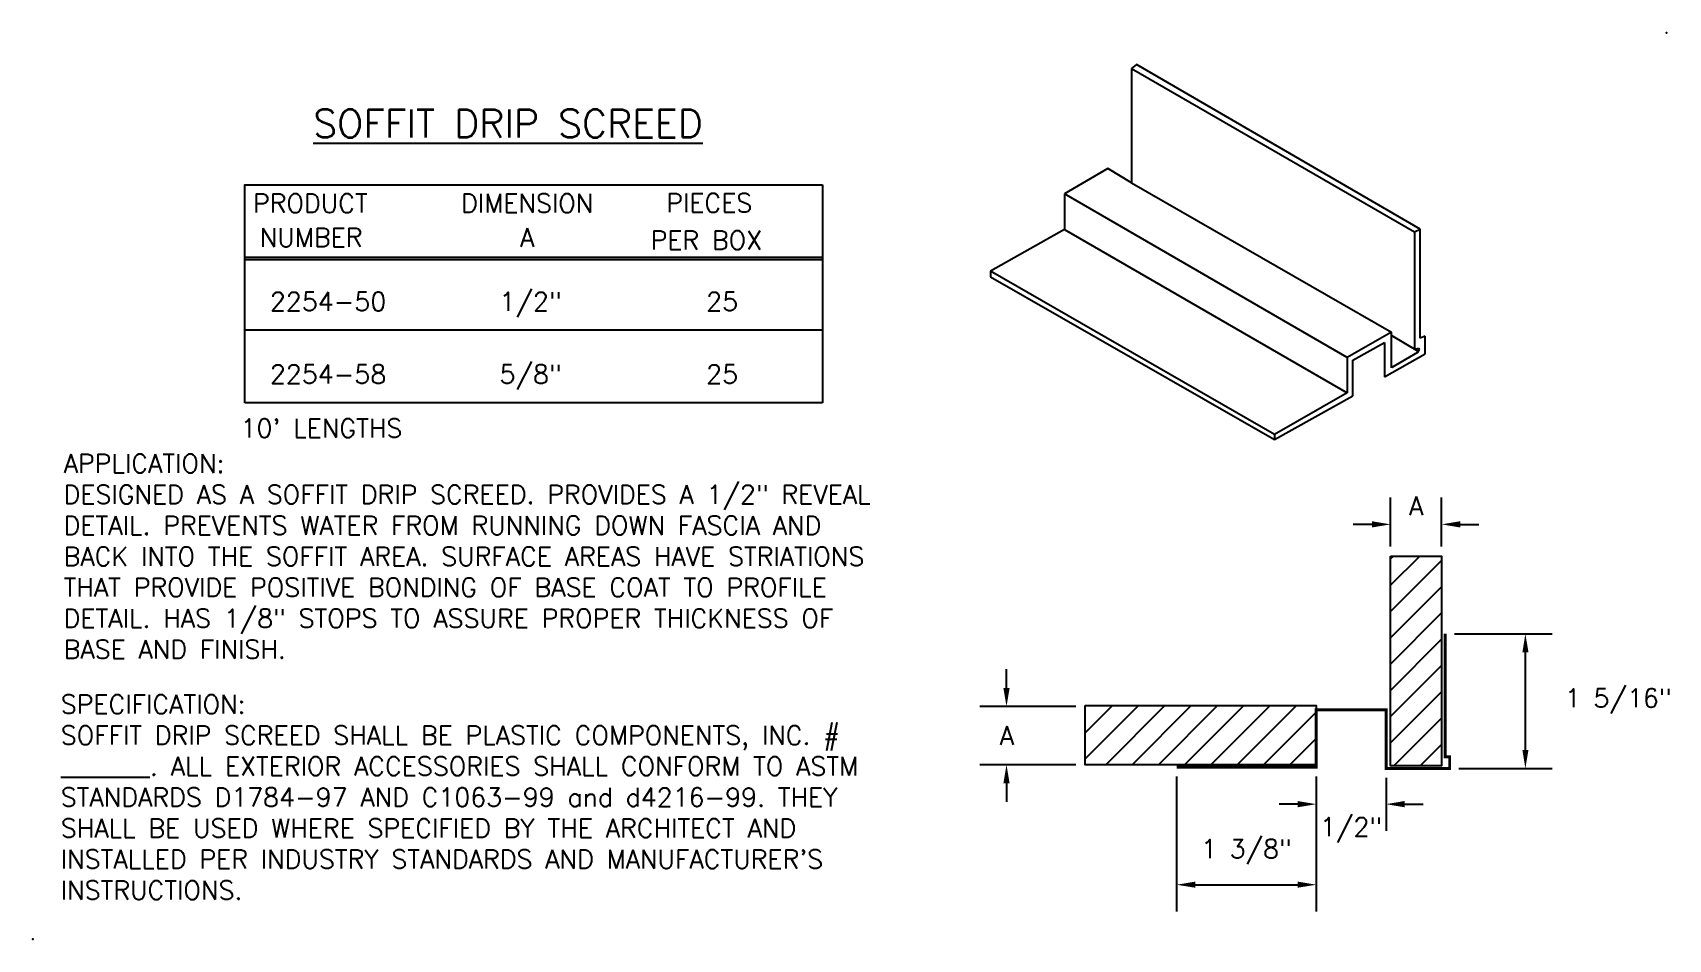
# Model space of a CAD drawing. Extents: x 0 to 11, y 0 to 6.1.
import ezdxf

# ---------------------------------------------------------------- set-up
doc = ezdxf.new("R2010")
doc.units = 0
doc.header["$MEASUREMENT"] = 0
doc.layers.get('DEFPOINTS').update_dxf_attribs({"linetype": 'CONTINUOUS'})
for name, color, linetype in [('R-ANNO-DIMS', 3, 'CONTINUOUS'), ('R-ANNO-TEXT', 6, 'CONTINUOUS'), ('R-SWTS-DET1', 1, 'CONTINUOUS'), ('R-SWTS-DET3', 5, 'CONTINUOUS')]:
    doc.layers.add(name, color=color, linetype=linetype)
doc.styles.add('SWTSTEXT', font='romans.shx')
doc.dimstyles.new('SWTSARCH', dxfattribs={"dimtxt": 0.125, "dimasz": 0.125, "dimexe": 0.179688, "dimexo": 0.0625, "dimgap": 0.125, "dimtad": 1, "dimtih": 1, "dimtoh": 1, "dimdec": 4, "dimzin": 3, "dimtxsty": 'SWTSTEXT', "dimcen": 0.1875, "dimdle": 0.179688, "dimclrd": 256, "dimclre": 256, "dimclrt": 256, "dimaunit": 1, "dimazin": 3, "dimtfac": 1, "dimtdec": 4, "dimtofl": 0, "dimtmove": 0, "dimatfit": 3, "dimtolj": 1, "dimtzin": 3})

# ---------------------------------------------------------------- blocks, each defined once
blk = doc.blocks.new('*D1')
at = {"layer": 'DEFPOINTS', "color": 0}
for p in [(9.498, 2.055), (10.037, 2.055), (9.528, 1.149)]:
    blk.add_point(p, dxfattribs=at)
at = {"layer": 'R-ANNO-DIMS'}
for p, q in [((9.561, 2.055), (10.217, 2.055)), ((10.037, 1.274), (10.037, 1.93)), ((9.59, 1.149), (10.217, 1.149))]:
    blk.add_line(p, q, dxfattribs=at)
for points in [[(10.017, 1.93), (10.058, 1.93), (10.037, 2.055)], [(10.017, 1.274), (10.058, 1.274), (10.037, 1.149)]]:
    blk.add_solid(points, dxfattribs=at)
at = {"layer": 'R-ANNO-DIMS', "insert": (10.661, 1.602), "char_height": 0.125, "attachment_point": 5, "style": 'SWTSTEXT'}
blk.add_mtext('\\A1;1 5/16"', dxfattribs=at)
blk = doc.blocks.new('*D4')
at = {"layer": 'DEFPOINTS', "color": 0}
for p in [(7.077, 1.566), (6.548, 1.174), (7.077, 1.174)]:
    blk.add_point(p, dxfattribs=at)
at = {"layer": 'R-ANNO-DIMS'}
for p, q in [((6.548, 1.691), (6.548, 1.816)), ((7.015, 1.566), (6.368, 1.566)), ((7.015, 1.174), (6.368, 1.174)), ((6.548, 1.049), (6.548, 0.924))]:
    blk.add_line(p, q, dxfattribs=at)
for points in [[(6.527, 1.691), (6.569, 1.691), (6.548, 1.566)], [(6.527, 1.049), (6.569, 1.049), (6.548, 1.174)]]:
    blk.add_solid(points, dxfattribs=at)
at = {"layer": 'R-ANNO-DIMS', "insert": (6.55, 1.37), "char_height": 0.125, "attachment_point": 5, "style": 'SWTSTEXT'}
blk.add_mtext('\\A1;A', dxfattribs=at)
blk = doc.blocks.new('*D2')
at = {"layer": 'DEFPOINTS', "color": 0}
for p in [(7.692, 1.158), (8.631, 1.158), (8.631, 0.367)]:
    blk.add_point(p, dxfattribs=at)
at = {"layer": 'R-ANNO-DIMS'}
for p, q in [((7.692, 1.096), (7.692, 0.188)), ((8.631, 1.096), (8.631, 0.188)), ((7.817, 0.367), (8.506, 0.367))]:
    blk.add_line(p, q, dxfattribs=at)
for points in [[(7.817, 0.388), (7.817, 0.347), (7.692, 0.367)], [(8.506, 0.388), (8.506, 0.347), (8.631, 0.367)]]:
    blk.add_solid(points, dxfattribs=at)
at = {"layer": 'R-ANNO-DIMS', "insert": (8.161, 0.588), "char_height": 0.125, "attachment_point": 5, "style": 'SWTSTEXT'}
blk.add_mtext('\\A1;1 3/8"', dxfattribs=at)
blk = doc.blocks.new('*D3')
at = {"layer": 'DEFPOINTS', "color": 0}
for p in [(8.631, 1.158), (9.1, 1.149), (9.1, 0.909)]:
    blk.add_point(p, dxfattribs=at)
at = {"layer": 'R-ANNO-DIMS'}
for p, q in [((8.631, 1.096), (8.631, 0.729)), ((9.1, 1.087), (9.1, 0.729)), ((8.506, 0.909), (8.381, 0.909)), ((9.225, 0.909), (9.35, 0.909))]:
    blk.add_line(p, q, dxfattribs=at)
for points in [[(8.506, 0.93), (8.506, 0.888), (8.631, 0.909)], [(9.225, 0.93), (9.225, 0.888), (9.1, 0.909)]]:
    blk.add_solid(points, dxfattribs=at)
at = {"layer": 'R-ANNO-DIMS', "insert": (8.865, 0.735), "char_height": 0.125, "attachment_point": 5, "style": 'SWTSTEXT'}
blk.add_mtext('\\A1;1/2"', dxfattribs=at)
blk = doc.blocks.new('*D0')
at = {"layer": 'DEFPOINTS', "color": 0}
for p in [(9.474, 2.791), (9.13, 2.578), (9.474, 2.578)]:
    blk.add_point(p, dxfattribs=at)
at = {"layer": 'R-ANNO-DIMS'}
for p, q in [((9.13, 2.641), (9.13, 2.971)), ((9.474, 2.641), (9.474, 2.971)), ((9.005, 2.791), (8.88, 2.791)), ((9.599, 2.791), (9.724, 2.791))]:
    blk.add_line(p, q, dxfattribs=at)
for points in [[(9.005, 2.812), (9.005, 2.77), (9.13, 2.791)], [(9.599, 2.812), (9.599, 2.77), (9.474, 2.791)]]:
    blk.add_solid(points, dxfattribs=at)
at = {"layer": 'R-ANNO-DIMS', "insert": (9.302, 2.915), "char_height": 0.125, "attachment_point": 5, "style": 'SWTSTEXT'}
blk.add_mtext('\\A1;A', dxfattribs=at)

msp = doc.modelspace()

# ---------------------------------------------------------------- hatches: boundary and pattern name
at = {"layer": 'R-SWTS-DET3'}
h = msp.add_hatch(dxfattribs=at)
h.set_pattern_fill('ANSI31', color=256, style=0)
h.set_pattern_definition([(45, (2.32193, 0.16978), (-0.0883883, 0.0883883), [])])
h.paths.add_polyline_path([(7.07719, 1.57201), (8.63017, 1.57201), (8.63017, 1.1743), (7.07719, 1.1743)])
h.paths.add_polyline_path([(9.13001, 2.57812), (9.47374, 2.57812), (9.47374, 1.16757), (9.13001, 1.16757)])

# ---------------------------------------------------------------- linework, layer by layer
at = {"layer": 'R-ANNO-TEXT'}
for p, q in [((5.31027, 5.07375), (5.31027, 3.60843)), ((5.31027, 4.58545), (1.42718, 4.58545)), ((5.31027, 4.57105), (1.42718, 4.57105)), ((5.31027, 4.09694), (1.42718, 4.09694)), ((5.31027, 4.09694), (1.42718, 4.09694)), ((5.31027, 3.60843), (1.42718, 3.60843))]:
    msp.add_line(p, q, dxfattribs=at)
msp.add_lwpolyline([(1.42718, 3.60843), (1.42718, 5.07375), (5.31027, 5.07375)], dxfattribs=at)
at = {"layer": 'R-SWTS-DET1'}
for p, q in [((7.42194, 5.88385), (7.38823, 5.85738)), ((7.38823, 5.85738), (9.29057, 4.75921)), ((7.38823, 5.85738), (7.38823, 5.0882)), ((9.32905, 4.77716), (7.42194, 5.88385)), ((7.23012, 5.1844), (6.93858, 5.01392)), ((7.38823, 5.0882), (7.23012, 5.1844)), ((7.38823, 5.0882), (9.13653, 4.08274)), ((8.83983, 3.91363), (6.93858, 5.01392)), ((6.93858, 5.01392), (6.93858, 4.77518)), ((6.93858, 4.77518), (6.43931, 4.49302)), ((6.93858, 4.77518), (8.83983, 3.67613)), ((9.29057, 4.75921), (9.32905, 4.77716)), ((9.29057, 4.75921), (9.29057, 3.96938)), ((9.32905, 4.04324), (9.32905, 4.77716)), ((8.35084, 3.39621), (6.43931, 4.49302)), ((6.43931, 4.49302), (6.43931, 4.45597)), ((6.43931, 4.45597), (8.35084, 3.36089)), ((9.13653, 4.08274), (8.83983, 3.91363)), ((9.13653, 3.84454), (9.13653, 4.08274)), ((8.87626, 3.89618), (9.09033, 4.01525)), ((9.09033, 4.01525), (9.09033, 3.7829)), ((9.31464, 3.95562), (9.13666, 4.06062)), ((9.29057, 3.96938), (9.31971, 3.97576)), ((9.31059, 3.9466), (9.32427, 3.96938)), ((9.31971, 3.97576), (9.32427, 3.96938)), ((9.36401, 4.05701), (9.32905, 4.04324)), ((9.36401, 3.93758), (9.36401, 4.05701)), ((8.83983, 3.91363), (8.83983, 3.67613)), ((8.87626, 3.65505), (8.87626, 3.89618)), ((9.09033, 3.7829), (9.36401, 3.93758)), ((9.31059, 3.9466), (9.14007, 3.84636)), ((9.14007, 3.84636), (9.13653, 3.84454)), ((8.83983, 3.67613), (8.35084, 3.39621)), ((8.35084, 3.36089), (8.87626, 3.65505)), ((8.35084, 3.39621), (8.35084, 3.36089))]:
    msp.add_line(p, q, dxfattribs=at)
at = {"layer": 'R-SWTS-DET1', "const_width": 0.02}
msp.add_lwpolyline([(9.49801, 2.05472), (9.49801, 1.22689), (9.52792, 1.22689), (9.52792, 1.14918), (9.10026, 1.14918), (9.10026, 1.54368), (8.63073, 1.54368), (8.63073, 1.15815), (7.69167, 1.15815)], dxfattribs=at)
at = {"layer": 'R-SWTS-DET3'}
for points in [[(9.13001, 2.57812), (9.47374, 2.57812), (9.47374, 1.16757), (9.13001, 1.16757)], [(7.07719, 1.57201), (8.63017, 1.57201), (8.63017, 1.1743), (7.07719, 1.1743)]]:
    msp.add_lwpolyline(points, close=True, dxfattribs=at)
for p in [(10.98668, 6.09792), (0, 0)]:
    msp.add_point(p, dxfattribs=at)

# ---------------------------------------------------------------- texts
at = {"layer": 'R-ANNO-TEXT', "style": 'SWTSTEXT'}
for s, height, p in [('%%USOFFIT DRIP SCREED', 0.1875, (1.88539, 5.39313)), ('PRODUCT ', 0.125, (1.48129, 4.8881)), ('DIMENSION', 0.125, (2.88029, 4.8881)), ('PIECES', 0.125, (4.25958, 4.8904)), ('NUMBER', 0.125, (1.52623, 4.65855)), ('A', 0.125, (3.2773, 4.65855)), ('PER BOX', 0.125, (4.15445, 4.64)), ('2254-50', 0.125, (1.59537, 4.22715)), ('1/2"', 0.125, (3.13911, 4.22715)), ('25', 0.125, (4.52885, 4.22715)), ('2254-58', 0.125, (1.59537, 3.73864)), ('5/8"', 0.125, (3.13911, 3.73864)), ('25', 0.125, (4.52885, 3.73864)), ("10' LENGTHS", 0.125, (1.39768, 3.37517))]:
    msp.add_text(s, height=height, dxfattribs=at).set_placement(p)
at = {"layer": 'R-ANNO-TEXT', "char_height": 0.125, "width": 5.9375, "attachment_point": 1, "style": 'SWTSTEXT'}
for s, insert in [('{\\fRomanS|b1|i0|c0|p2;APPLICATION:\\P}DESIGNED AS A SOFFIT DRIP SCREED. PROVIDES A 1/2" REVEAL DETAIL. PREVENTS WATER FROM RUNNING DOWN FASCIA AND BACK INTO THE SOFFIT AREA. SURFACE AREAS HAVE STRIATIONS THAT PROVIDE POSITIVE BONDING OF BASE COAT TO PROFILE DETAIL. HAS 1/8" STOPS TO ASSURE PROPER THICKNESS OF BASE AND FINISH.', (0.20747, 3.26322)), ("{\\fRomanS|b1|i0|c0|p2;SPECIFICATION:\\P}SOFFIT DRIP SCREED SHALL BE PLASTIC COMPONENTS, INC. # _______. ALL EXTERIOR ACCESSORIES SHALL CONFORM TO ASTM STANDARDS D1784-97 AND C1063-99 and d4216-99. THEY SHALL BE USED WHERE SPECIFIED BY THE ARCHITECT AND INSTALLED PER INDUSTRY STANDARDS AND MANUFACTURER'S INSTRUCTIONS.", (0.18855, 1.64322))]:
    msp.add_mtext(s, dxfattribs=dict(at, insert=insert))

# ---------------------------------------------------------------- dimensions: what is measured, and where the dimension line sits
at = {"layer": 'R-ANNO-DIMS'}
dim = msp.add_linear_dim(base=(9.47374, 2.79095), p1=(9.13001, 2.57812), p2=(9.47374, 2.57812), text='A', dimstyle='SWTSARCH', dxfattribs=at)
dim.commit()
dim.dimension.update_dxf_attribs({"geometry": '*D0', "text_midpoint": (9.30188, 2.91536), "dimtype": 128})
dim = msp.add_linear_dim(base=(10.0374, 2.05472), p1=(9.52792, 1.14918), p2=(9.49801, 2.05472), angle=90, text='1 5/16"', dimstyle='SWTSARCH', dxfattribs=at)
dim.commit()
dim.dimension.update_dxf_attribs({"geometry": '*D1', "text_midpoint": (10.66054, 1.60195)})
dim = msp.add_linear_dim(base=(6.54807, 1.1743), p1=(7.07719, 1.56628), p2=(7.07719, 1.1743), angle=90, text='A', dimstyle='SWTSARCH', dxfattribs=at)
dim.commit()
dim.dimension.update_dxf_attribs({"geometry": '*D4', "text_midpoint": (6.54969, 1.37029), "dimtype": 128})
dim = msp.add_linear_dim(base=(8.63073, 0.36738), p1=(7.69167, 1.15815), p2=(8.63073, 1.15815), text='1 3/8"', dimstyle='SWTSARCH', dxfattribs=at)
dim.commit()
dim.dimension.update_dxf_attribs({"geometry": '*D2', "text_midpoint": (8.1612, 0.58762)})
dim = msp.add_linear_dim(base=(9.10026, 0.90907), p1=(8.63073, 1.15815), p2=(9.10026, 1.14918), dimstyle='SWTSARCH', dxfattribs=at)
dim.commit()
dim.dimension.update_dxf_attribs({"geometry": '*D3', "text_midpoint": (8.86549, 0.73453), "dimtype": 128})

doc.saveas('drawing.dxf')
